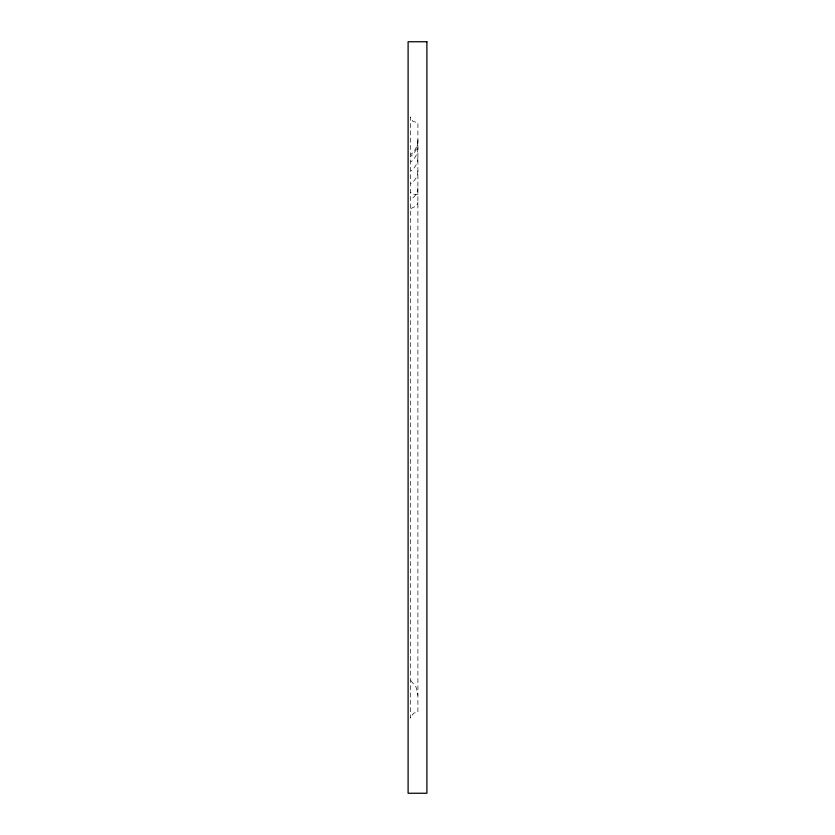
<?xml version="1.0" encoding="UTF-8"?>
<svg xmlns="http://www.w3.org/2000/svg" width="835" height="835" viewBox="0 0 835 835"><rect width="100%" height="100%" fill="white"/><g stroke="black" fill="none" stroke-linecap="round" stroke-linejoin="round"><path stroke-width="0.63" stroke-dasharray="4.17 3.13" d="M410.893 208.52L414.348 206.923L417.229 204.272A22.326 8.987 0 0 0 417.897 202.08M417.897 194.628L413.69 194.231L410.622 192.426M410.893 680.629L416.06 687.163L417.897 695.284M417.897 187.833A18.861 14.727 0 0 1 410.893 199.294M417.897 170.956A18.861 16.178 0 0 1 410.893 183.554M417.897 157.502A18.861 17.337 0 0 1 410.893 170.998M417.897 147.712A18.861 18.172 0 0 1 410.893 161.865M417.897 141.762A18.861 18.683 0 0 1 410.893 156.312M417.897 139.769A18.861 18.861 0 0 1 410.893 154.454M410.622 717.234L410.465 718.1L410.465 116.9L412.97 121.388L417.897 122.776L417.897 712.234L413.69 713.132L410.622 717.234"/><path stroke-width="1.25" d="M426.894 41.75L408.106 41.75L408.106 793.25L426.894 793.25L426.894 41.75"/></g></svg>
